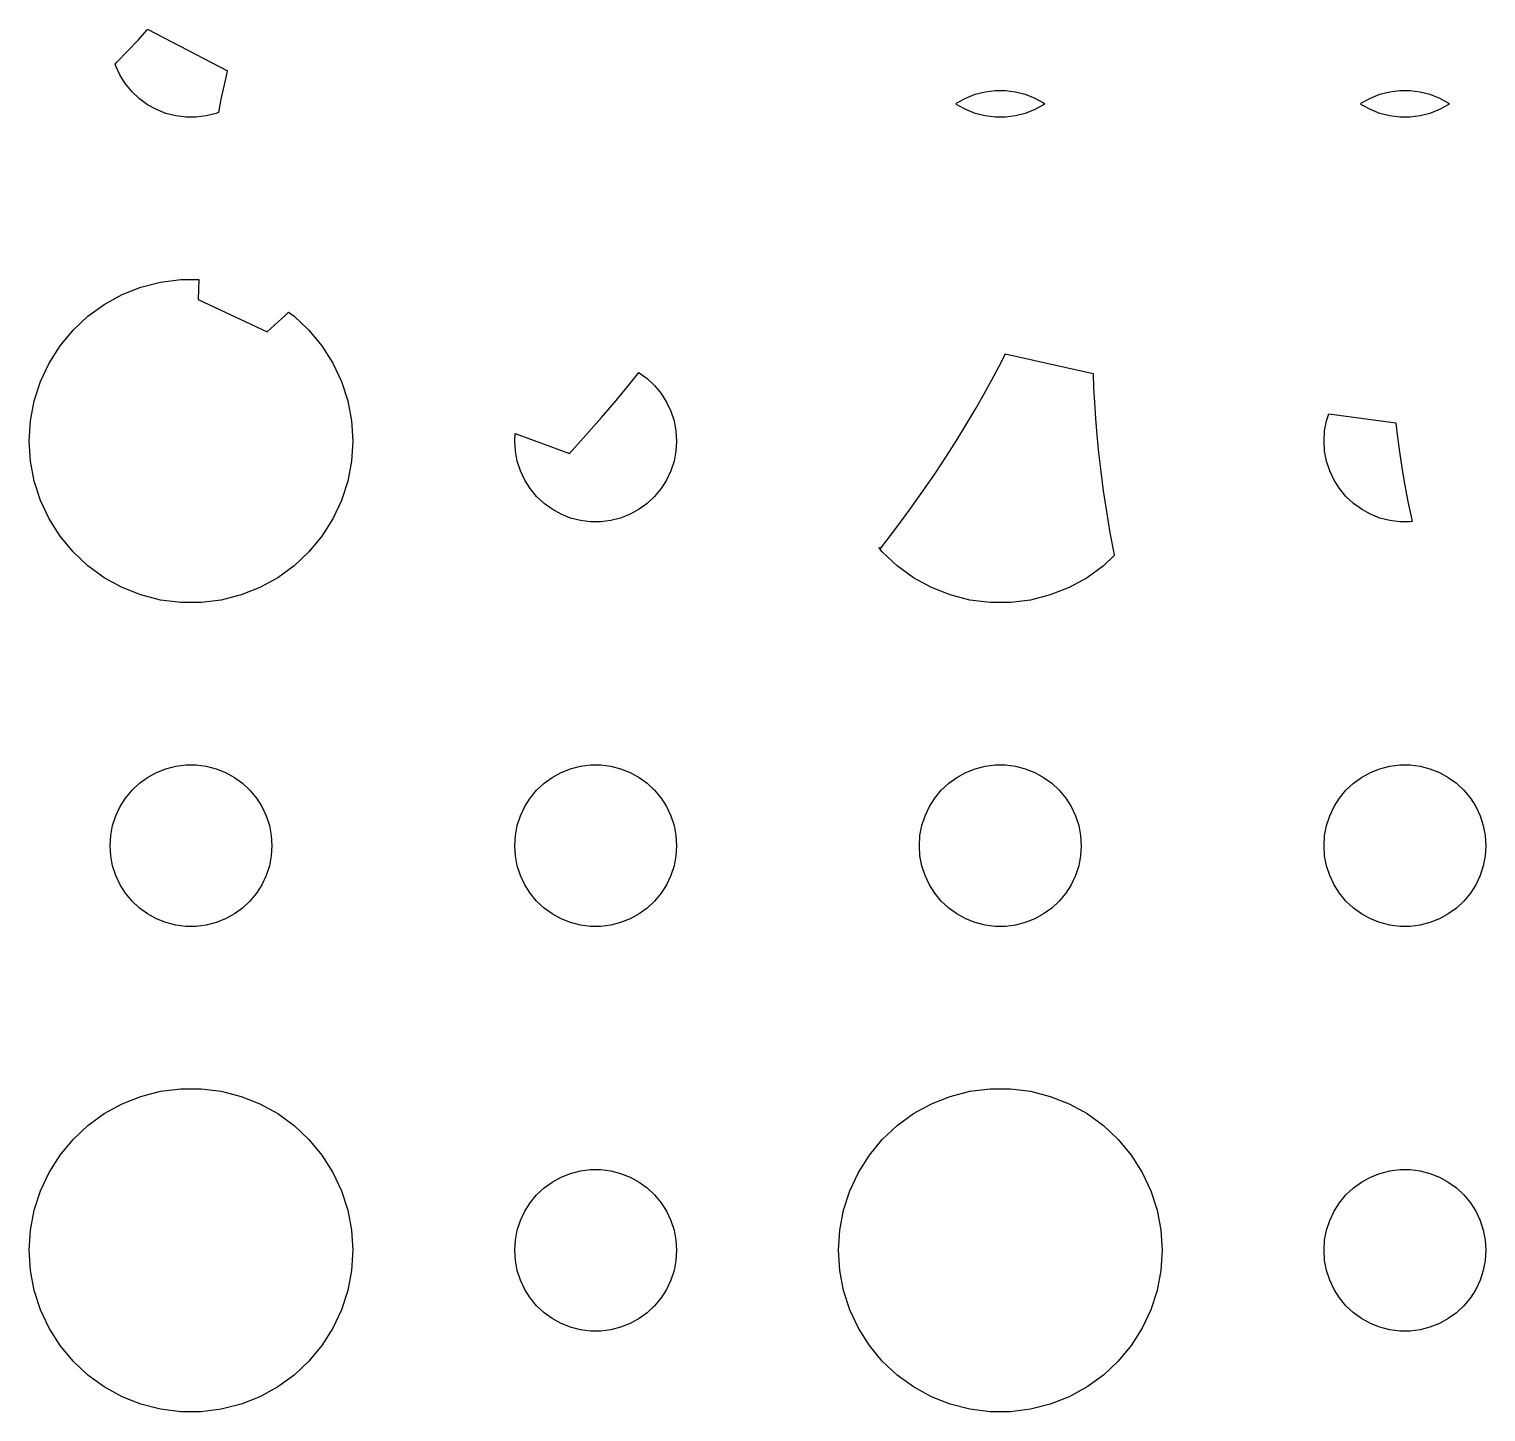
# Model space of a CAD drawing. Header units: metres. Extents: x -69 to 69, y 41 to 289.
# Drawn here: x -33 to -6, y 137.01 to 162.63 of the extents above; entities that cross this region are included whole.
import ezdxf

# ---------------------------------------------------------------- set-up
doc = ezdxf.new("R2010")
doc.units = ezdxf.units.M

msp = doc.modelspace()

# ---------------------------------------------------------------- linework, layer by layer
for p, q in [((-30.982, 162.432), (-30.8104, 162.624)), ((-30.8104, 162.624), (-30.8049, 162.634)), ((-30.8049, 162.634), (-29.3235, 161.86)), ((-31.169, 162.23), (-30.982, 162.432)), ((-31.4063, 161.984), (-31.3717, 162.019)), ((-31.3717, 162.019), (-31.169, 162.23)), ((-31.3947, 161.948), (-31.4063, 161.984)), ((-31.3145, 161.777), (-31.3947, 161.948)), ((-31.2135, 161.618), (-31.3145, 161.777)), ((-29.3274, 161.852), (-29.386, 161.602)), ((-29.3235, 161.86), (-29.3274, 161.852)), ((-31.0934, 161.473), (-31.2135, 161.618)), ((-30.9561, 161.344), (-31.0934, 161.473)), ((-29.386, 161.602), (-29.4442, 161.333)), ((-15.4635, 161.427), (-15.2811, 161.473)), ((-15.2811, 161.473), (-15.0942, 161.497)), ((-15.0942, 161.497), (-14.9058, 161.497)), ((-14.9058, 161.497), (-14.7189, 161.473)), ((-14.7189, 161.473), (-14.5365, 161.427)), ((-7.96352, 161.427), (-7.78107, 161.473)), ((-7.78107, 161.473), (-7.59418, 161.497)), ((-7.59418, 161.497), (-7.40581, 161.497)), ((-7.40581, 161.497), (-7.21892, 161.473)), ((-7.21892, 161.473), (-7.03647, 161.427)), ((-30.8037, 161.234), (-30.9561, 161.344)), ((-30.6387, 161.143), (-30.8037, 161.234)), ((-29.4442, 161.333), (-29.4923, 161.091)), ((-15.8264, 161.25), (-15.8037, 161.266)), ((-15.8037, 161.234), (-15.8264, 161.25)), ((-15.8037, 161.266), (-15.6387, 161.357)), ((-15.6387, 161.143), (-15.8037, 161.234)), ((-15.6387, 161.357), (-15.4635, 161.427)), ((-14.5365, 161.427), (-14.3613, 161.357)), ((-14.3613, 161.357), (-14.1963, 161.266)), ((-14.1963, 161.234), (-14.3613, 161.143)), ((-14.1963, 161.266), (-14.1736, 161.25)), ((-14.1736, 161.25), (-14.1963, 161.234)), ((-8.32643, 161.25), (-8.30373, 161.266)), ((-8.30373, 161.234), (-8.32643, 161.25)), ((-8.30373, 161.266), (-8.13866, 161.357)), ((-8.13866, 161.143), (-8.30373, 161.234)), ((-8.13866, 161.357), (-7.96352, 161.427)), ((-7.03647, 161.427), (-6.86133, 161.357)), ((-6.86133, 161.357), (-6.69626, 161.266)), ((-6.69626, 161.234), (-6.86133, 161.143)), ((-6.69626, 161.266), (-6.67355, 161.25)), ((-6.67355, 161.25), (-6.69626, 161.234)), ((-30.4635, 161.073), (-30.6387, 161.143)), ((-30.2811, 161.027), (-30.4635, 161.073)), ((-30.0942, 161.003), (-30.2811, 161.027)), ((-29.9058, 161.003), (-30.0942, 161.003)), ((-29.7189, 161.027), (-29.9058, 161.003)), ((-29.5365, 161.073), (-29.7189, 161.027)), ((-29.4923, 161.091), (-29.5365, 161.073)), ((-15.4635, 161.073), (-15.6387, 161.143)), ((-15.2811, 161.027), (-15.4635, 161.073)), ((-15.0942, 161.003), (-15.2811, 161.027)), ((-14.9058, 161.003), (-15.0942, 161.003)), ((-14.7189, 161.027), (-14.9058, 161.003)), ((-14.5365, 161.073), (-14.7189, 161.027)), ((-14.3613, 161.143), (-14.5365, 161.073)), ((-7.96352, 161.073), (-8.13866, 161.143)), ((-7.78107, 161.027), (-7.96352, 161.073)), ((-7.59418, 161.003), (-7.78107, 161.027)), ((-7.40581, 161.003), (-7.59418, 161.003)), ((-7.21892, 161.027), (-7.40581, 161.003)), ((-7.03647, 161.073), (-7.21892, 161.027)), ((-6.86133, 161.143), (-7.03647, 161.073)), ((-30.5621, 157.947), (-30.1884, 157.994)), ((-30.1884, 157.994), (-29.8522, 157.994)), ((-29.8522, 157.994), (-29.869, 157.622)), ((-31.6075, 157.533), (-31.2773, 157.714)), ((-31.2773, 157.714), (-30.927, 157.853)), ((-30.927, 157.853), (-30.5621, 157.947)), ((-31.9123, 157.312), (-31.6075, 157.533)), ((-29.869, 157.622), (-28.5851, 157.023)), ((-32.1869, 157.054), (-31.9123, 157.312)), ((-28.5851, 157.023), (-28.2502, 157.331)), ((-28.2502, 157.331), (-28.1913, 157.387)), ((-28.1913, 157.387), (-28.0877, 157.312)), ((-28.0877, 157.312), (-27.8131, 157.054)), ((-32.427, 156.763), (-32.1869, 157.054)), ((-27.8131, 157.054), (-27.5729, 156.763)), ((-32.6289, 156.445), (-32.427, 156.763)), ((-27.5729, 156.763), (-27.3711, 156.445)), ((-15.0267, 156.375), (-14.9106, 156.605)), ((-14.9106, 156.605), (-14.908, 156.616)), ((-14.908, 156.616), (-13.2766, 156.251)), ((-32.7893, 156.104), (-32.6289, 156.445)), ((-27.3711, 156.445), (-27.2107, 156.104)), ((-15.1551, 156.132), (-15.0267, 156.375)), ((-32.9057, 155.746), (-32.7893, 156.104)), ((-27.2107, 156.104), (-27.0942, 155.746)), ((-22.1196, 155.753), (-21.8645, 156.062)), ((-21.8645, 156.062), (-21.6998, 156.268)), ((-21.6998, 156.268), (-21.6963, 156.266)), ((-21.6963, 156.266), (-21.5439, 156.156)), ((-21.5439, 156.156), (-21.4065, 156.027)), ((-15.2961, 155.875), (-15.1551, 156.132)), ((-13.2766, 156.251), (-13.2783, 156.243)), ((-13.2783, 156.243), (-13.2701, 155.986)), ((-21.4065, 156.027), (-21.2865, 155.882)), ((-21.2865, 155.882), (-21.1855, 155.723)), ((-15.4503, 155.605), (-15.2961, 155.875)), ((-13.2701, 155.986), (-13.2567, 155.711)), ((-32.9763, 155.376), (-32.9057, 155.746)), ((-27.0942, 155.746), (-27.0237, 155.376)), ((-22.3916, 155.434), (-22.1196, 155.753)), ((-21.1855, 155.723), (-21.1053, 155.552)), ((-21.1053, 155.552), (-21.0471, 155.373)), ((-15.6182, 155.322), (-15.4503, 155.605)), ((-13.2567, 155.711), (-13.2375, 155.418)), ((-33, 155), (-32.9763, 155.376)), ((-27.0237, 155.376), (-27, 155)), ((-22.6808, 155.107), (-22.3916, 155.434)), ((-21.0471, 155.373), (-21.0118, 155.188)), ((-15.8003, 155.026), (-15.6182, 155.322)), ((-13.2375, 155.418), (-13.2119, 155.108)), ((-8.98816, 155.188), (-8.95287, 155.373)), ((-8.95287, 155.373), (-8.91081, 155.502)), ((-8.91081, 155.502), (-7.67, 155.337)), ((-7.67, 155.337), (-7.67099, 155.328)), ((-7.67099, 155.328), (-7.6404, 155.073)), ((-32.9763, 154.624), (-33, 155)), ((-27, 155), (-27.0237, 154.624)), ((-24, 155), (-23.9914, 155.137)), ((-23.9882, 154.812), (-24, 155)), ((-23.9914, 155.137), (-22.9875, 154.771)), ((-22.9875, 154.771), (-22.6808, 155.107)), ((-21.0118, 155.188), (-21, 155)), ((-21, 155), (-21.0118, 154.812)), ((-15.997, 154.719), (-15.8003, 155.026)), ((-13.2119, 155.108), (-13.1794, 154.781)), ((-9, 155), (-8.98816, 155.188)), ((-8.98816, 154.812), (-9, 155)), ((-7.6404, 155.073), (-7.60309, 154.8)), ((-23.9529, 154.627), (-23.9882, 154.812)), ((-21.0118, 154.812), (-21.0471, 154.627)), ((-16.2087, 154.4), (-15.997, 154.719)), ((-13.1794, 154.781), (-13.1392, 154.436)), ((-8.95287, 154.627), (-8.98816, 154.812)), ((-7.60309, 154.8), (-7.55847, 154.51)), ((-32.9057, 154.254), (-32.9763, 154.624)), ((-27.0237, 154.624), (-27.0942, 154.254)), ((-23.8947, 154.448), (-23.9529, 154.627)), ((-23.8145, 154.277), (-23.8947, 154.448)), ((-21.1053, 154.448), (-21.1855, 154.277)), ((-21.0471, 154.627), (-21.1053, 154.448)), ((-8.89465, 154.448), (-8.95287, 154.627)), ((-8.81445, 154.277), (-8.89465, 154.448)), ((-7.55847, 154.51), (-7.50597, 154.204)), ((-32.7893, 153.896), (-32.9057, 154.254)), ((-27.0942, 154.254), (-27.2107, 153.896)), ((-23.7135, 154.118), (-23.8145, 154.277)), ((-21.1855, 154.277), (-21.2865, 154.118)), ((-16.4359, 154.069), (-16.2087, 154.4)), ((-13.1392, 154.436), (-13.0909, 154.074)), ((-8.71352, 154.118), (-8.81445, 154.277)), ((-7.50597, 154.204), (-7.44499, 153.88)), ((-23.5934, 153.973), (-23.7135, 154.118)), ((-23.4561, 153.844), (-23.5934, 153.973)), ((-21.4065, 153.973), (-21.5439, 153.844)), ((-21.2865, 154.118), (-21.4065, 153.973)), ((-16.6791, 153.728), (-16.4359, 154.069)), ((-13.0909, 154.074), (-13.0338, 153.696)), ((-8.59344, 153.973), (-8.71352, 154.118)), ((-8.45613, 153.844), (-8.59344, 153.973)), ((-32.6289, 153.555), (-32.7893, 153.896)), ((-27.2107, 153.896), (-27.3711, 153.555)), ((-23.3037, 153.734), (-23.4561, 153.844)), ((-23.1387, 153.643), (-23.3037, 153.734)), ((-22.9635, 153.573), (-23.1387, 153.643)), ((-21.8613, 153.643), (-22.0365, 153.573)), ((-21.6963, 153.734), (-21.8613, 153.643)), ((-21.5439, 153.844), (-21.6963, 153.734)), ((-16.9386, 153.377), (-16.6791, 153.728)), ((-13.0338, 153.696), (-12.9674, 153.3)), ((-8.30373, 153.734), (-8.45613, 153.844)), ((-8.13866, 153.643), (-8.30373, 153.734)), ((-7.96352, 153.573), (-8.13866, 153.643)), ((-7.44499, 153.88), (-7.37495, 153.54)), ((-32.427, 153.237), (-32.6289, 153.555)), ((-27.3711, 153.555), (-27.5729, 153.237)), ((-22.7811, 153.527), (-22.9635, 153.573)), ((-22.5942, 153.503), (-22.7811, 153.527)), ((-22.4058, 153.503), (-22.5942, 153.503)), ((-22.2189, 153.527), (-22.4058, 153.503)), ((-22.0365, 153.573), (-22.2189, 153.527)), ((-17.215, 153.016), (-16.9386, 153.377)), ((-7.78107, 153.527), (-7.96352, 153.573)), ((-7.59418, 153.503), (-7.78107, 153.527)), ((-7.40581, 153.503), (-7.59418, 153.503)), ((-7.36763, 153.508), (-7.40581, 153.503)), ((-7.37495, 153.54), (-7.36763, 153.508)), ((-32.1869, 152.946), (-32.427, 153.237)), ((-27.5729, 153.237), (-27.8131, 152.946)), ((-12.9674, 153.3), (-12.8911, 152.889)), ((-31.9123, 152.688), (-32.1869, 152.946)), ((-27.8131, 152.946), (-28.0877, 152.688)), ((-17.1869, 152.946), (-17.2531, 153.026)), ((-17.2531, 153.026), (-17.215, 153.016)), ((-16.9123, 152.688), (-17.1869, 152.946)), ((-12.8885, 152.876), (-13.0877, 152.688)), ((-12.8911, 152.889), (-12.8885, 152.876)), ((-31.6075, 152.467), (-31.9123, 152.688)), ((-28.0877, 152.688), (-28.3925, 152.467)), ((-16.6075, 152.467), (-16.9123, 152.688)), ((-13.0877, 152.688), (-13.3925, 152.467)), ((-31.2773, 152.286), (-31.6075, 152.467)), ((-30.927, 152.147), (-31.2773, 152.286)), ((-28.7227, 152.286), (-29.0729, 152.147)), ((-28.3925, 152.467), (-28.7227, 152.286)), ((-16.2773, 152.286), (-16.6075, 152.467)), ((-15.927, 152.147), (-16.2773, 152.286)), ((-13.7227, 152.286), (-14.0729, 152.147)), ((-13.3925, 152.467), (-13.7227, 152.286)), ((-30.5621, 152.053), (-30.927, 152.147)), ((-30.1884, 152.006), (-30.5621, 152.053)), ((-29.4379, 152.053), (-29.8116, 152.006)), ((-29.0729, 152.147), (-29.4379, 152.053)), ((-15.5621, 152.053), (-15.927, 152.147)), ((-15.1884, 152.006), (-15.5621, 152.053)), ((-14.4379, 152.053), (-14.8116, 152.006)), ((-14.0729, 152.147), (-14.4379, 152.053)), ((-29.8116, 152.006), (-30.1884, 152.006)), ((-14.8116, 152.006), (-15.1884, 152.006)), ((-30.8037, 148.766), (-30.6387, 148.857)), ((-30.6387, 148.857), (-30.4635, 148.927)), ((-30.4635, 148.927), (-30.2811, 148.973)), ((-30.2811, 148.973), (-30.0942, 148.997)), ((-30.0942, 148.997), (-29.9058, 148.997)), ((-29.9058, 148.997), (-29.7189, 148.973)), ((-29.7189, 148.973), (-29.5365, 148.927)), ((-29.5365, 148.927), (-29.3613, 148.857)), ((-29.3613, 148.857), (-29.1963, 148.766)), ((-23.3037, 148.766), (-23.1387, 148.857)), ((-23.1387, 148.857), (-22.9635, 148.927)), ((-22.9635, 148.927), (-22.7811, 148.973)), ((-22.7811, 148.973), (-22.5942, 148.997)), ((-22.5942, 148.997), (-22.4058, 148.997)), ((-22.4058, 148.997), (-22.2189, 148.973)), ((-22.2189, 148.973), (-22.0365, 148.927)), ((-22.0365, 148.927), (-21.8613, 148.857)), ((-21.8613, 148.857), (-21.6963, 148.766)), ((-15.8037, 148.766), (-15.6387, 148.857)), ((-15.6387, 148.857), (-15.4635, 148.927)), ((-15.4635, 148.927), (-15.2811, 148.973)), ((-15.2811, 148.973), (-15.0942, 148.997)), ((-15.0942, 148.997), (-14.9058, 148.997)), ((-14.9058, 148.997), (-14.7189, 148.973)), ((-14.7189, 148.973), (-14.5365, 148.927)), ((-14.5365, 148.927), (-14.3613, 148.857)), ((-14.3613, 148.857), (-14.1963, 148.766)), ((-8.30373, 148.766), (-8.13866, 148.857)), ((-8.13866, 148.857), (-7.96352, 148.927)), ((-7.96352, 148.927), (-7.78107, 148.973)), ((-7.78107, 148.973), (-7.59418, 148.997)), ((-7.59418, 148.997), (-7.40581, 148.997)), ((-7.40581, 148.997), (-7.21892, 148.973)), ((-7.21892, 148.973), (-7.03647, 148.927)), ((-7.03647, 148.927), (-6.86133, 148.857)), ((-6.86133, 148.857), (-6.69626, 148.766)), ((-31.2135, 148.382), (-31.0934, 148.527)), ((-31.0934, 148.527), (-30.9561, 148.656)), ((-30.9561, 148.656), (-30.8037, 148.766)), ((-29.1963, 148.766), (-29.0439, 148.656)), ((-29.0439, 148.656), (-28.9065, 148.527)), ((-28.9065, 148.527), (-28.7865, 148.382)), ((-23.7135, 148.382), (-23.5934, 148.527)), ((-23.5934, 148.527), (-23.4561, 148.656)), ((-23.4561, 148.656), (-23.3037, 148.766)), ((-21.6963, 148.766), (-21.5439, 148.656)), ((-21.5439, 148.656), (-21.4065, 148.527)), ((-21.4065, 148.527), (-21.2865, 148.382)), ((-16.2135, 148.382), (-16.0934, 148.527)), ((-16.0934, 148.527), (-15.9561, 148.656)), ((-15.9561, 148.656), (-15.8037, 148.766)), ((-14.1963, 148.766), (-14.0439, 148.656)), ((-14.0439, 148.656), (-13.9065, 148.527)), ((-13.9065, 148.527), (-13.7865, 148.382)), ((-8.71352, 148.382), (-8.59344, 148.527)), ((-8.59344, 148.527), (-8.45613, 148.656)), ((-8.45613, 148.656), (-8.30373, 148.766)), ((-6.69626, 148.766), (-6.54385, 148.656)), ((-6.54385, 148.656), (-6.40654, 148.527)), ((-6.40654, 148.527), (-6.28647, 148.382)), ((-31.3145, 148.223), (-31.2135, 148.382)), ((-28.7865, 148.382), (-28.6855, 148.223)), ((-23.8145, 148.223), (-23.7135, 148.382)), ((-21.2865, 148.382), (-21.1855, 148.223)), ((-16.3145, 148.223), (-16.2135, 148.382)), ((-13.7865, 148.382), (-13.6855, 148.223)), ((-8.81445, 148.223), (-8.71352, 148.382)), ((-6.28647, 148.382), (-6.18553, 148.223)), ((-31.4529, 147.873), (-31.3947, 148.052)), ((-31.3947, 148.052), (-31.3145, 148.223)), ((-28.6855, 148.223), (-28.6053, 148.052)), ((-28.6053, 148.052), (-28.5471, 147.873)), ((-23.9529, 147.873), (-23.8947, 148.052)), ((-23.8947, 148.052), (-23.8145, 148.223)), ((-21.1855, 148.223), (-21.1053, 148.052)), ((-21.1053, 148.052), (-21.0471, 147.873)), ((-16.4529, 147.873), (-16.3947, 148.052)), ((-16.3947, 148.052), (-16.3145, 148.223)), ((-13.6855, 148.223), (-13.6053, 148.052)), ((-13.6053, 148.052), (-13.5471, 147.873)), ((-8.95287, 147.873), (-8.89465, 148.052)), ((-8.89465, 148.052), (-8.81445, 148.223)), ((-6.18553, 148.223), (-6.10533, 148.052)), ((-6.10533, 148.052), (-6.04712, 147.873)), ((-31.4882, 147.688), (-31.4529, 147.873)), ((-28.5471, 147.873), (-28.5118, 147.688)), ((-23.9882, 147.688), (-23.9529, 147.873)), ((-21.0471, 147.873), (-21.0118, 147.688)), ((-16.4882, 147.688), (-16.4529, 147.873)), ((-13.5471, 147.873), (-13.5118, 147.688)), ((-8.98816, 147.688), (-8.95287, 147.873)), ((-6.04712, 147.873), (-6.01183, 147.688)), ((-31.5, 147.5), (-31.4882, 147.688)), ((-31.4882, 147.312), (-31.5, 147.5)), ((-28.5118, 147.688), (-28.5, 147.5)), ((-28.5, 147.5), (-28.5118, 147.312)), ((-24, 147.5), (-23.9882, 147.688)), ((-23.9882, 147.312), (-24, 147.5)), ((-21.0118, 147.688), (-21, 147.5)), ((-21, 147.5), (-21.0118, 147.312)), ((-16.5, 147.5), (-16.4882, 147.688)), ((-16.4882, 147.312), (-16.5, 147.5)), ((-13.5118, 147.688), (-13.5, 147.5)), ((-13.5, 147.5), (-13.5118, 147.312)), ((-9, 147.5), (-8.98816, 147.688)), ((-8.98816, 147.312), (-9, 147.5)), ((-6.01183, 147.688), (-6, 147.5)), ((-6, 147.5), (-6.01183, 147.312)), ((-31.4529, 147.127), (-31.4882, 147.312)), ((-28.5118, 147.312), (-28.5471, 147.127)), ((-23.9529, 147.127), (-23.9882, 147.312)), ((-21.0118, 147.312), (-21.0471, 147.127)), ((-16.4529, 147.127), (-16.4882, 147.312)), ((-13.5118, 147.312), (-13.5471, 147.127)), ((-8.95287, 147.127), (-8.98816, 147.312)), ((-6.01183, 147.312), (-6.04712, 147.127)), ((-31.3947, 146.948), (-31.4529, 147.127)), ((-31.3145, 146.777), (-31.3947, 146.948)), ((-28.6053, 146.948), (-28.6855, 146.777)), ((-28.5471, 147.127), (-28.6053, 146.948)), ((-23.8947, 146.948), (-23.9529, 147.127)), ((-23.8145, 146.777), (-23.8947, 146.948)), ((-21.1053, 146.948), (-21.1855, 146.777)), ((-21.0471, 147.127), (-21.1053, 146.948)), ((-16.3947, 146.948), (-16.4529, 147.127)), ((-16.3145, 146.777), (-16.3947, 146.948)), ((-13.6053, 146.948), (-13.6855, 146.777)), ((-13.5471, 147.127), (-13.6053, 146.948)), ((-8.89465, 146.948), (-8.95287, 147.127)), ((-8.81445, 146.777), (-8.89465, 146.948)), ((-6.10533, 146.948), (-6.18553, 146.777)), ((-6.04712, 147.127), (-6.10533, 146.948)), ((-31.2135, 146.618), (-31.3145, 146.777)), ((-31.0934, 146.473), (-31.2135, 146.618)), ((-28.7865, 146.618), (-28.9065, 146.473)), ((-28.6855, 146.777), (-28.7865, 146.618)), ((-23.7135, 146.618), (-23.8145, 146.777)), ((-23.5934, 146.473), (-23.7135, 146.618)), ((-21.2865, 146.618), (-21.4065, 146.473)), ((-21.1855, 146.777), (-21.2865, 146.618)), ((-16.2135, 146.618), (-16.3145, 146.777)), ((-16.0934, 146.473), (-16.2135, 146.618)), ((-13.7865, 146.618), (-13.9065, 146.473)), ((-13.6855, 146.777), (-13.7865, 146.618)), ((-8.71352, 146.618), (-8.81445, 146.777)), ((-8.59344, 146.473), (-8.71352, 146.618)), ((-6.28647, 146.618), (-6.40654, 146.473)), ((-6.18553, 146.777), (-6.28647, 146.618)), ((-30.9561, 146.344), (-31.0934, 146.473)), ((-30.8037, 146.234), (-30.9561, 146.344)), ((-29.0439, 146.344), (-29.1963, 146.234)), ((-28.9065, 146.473), (-29.0439, 146.344)), ((-23.4561, 146.344), (-23.5934, 146.473)), ((-23.3037, 146.234), (-23.4561, 146.344)), ((-21.5439, 146.344), (-21.6963, 146.234)), ((-21.4065, 146.473), (-21.5439, 146.344)), ((-15.9561, 146.344), (-16.0934, 146.473)), ((-15.8037, 146.234), (-15.9561, 146.344)), ((-14.0439, 146.344), (-14.1963, 146.234)), ((-13.9065, 146.473), (-14.0439, 146.344)), ((-8.45613, 146.344), (-8.59344, 146.473)), ((-8.30373, 146.234), (-8.45613, 146.344)), ((-6.54385, 146.344), (-6.69626, 146.234)), ((-6.40654, 146.473), (-6.54385, 146.344)), ((-30.6387, 146.143), (-30.8037, 146.234)), ((-30.4635, 146.073), (-30.6387, 146.143)), ((-30.2811, 146.027), (-30.4635, 146.073)), ((-29.5365, 146.073), (-29.7189, 146.027)), ((-29.3613, 146.143), (-29.5365, 146.073)), ((-29.1963, 146.234), (-29.3613, 146.143)), ((-23.1387, 146.143), (-23.3037, 146.234)), ((-22.9635, 146.073), (-23.1387, 146.143)), ((-22.7811, 146.027), (-22.9635, 146.073)), ((-22.0365, 146.073), (-22.2189, 146.027)), ((-21.8613, 146.143), (-22.0365, 146.073)), ((-21.6963, 146.234), (-21.8613, 146.143)), ((-15.6387, 146.143), (-15.8037, 146.234)), ((-15.4635, 146.073), (-15.6387, 146.143)), ((-15.2811, 146.027), (-15.4635, 146.073)), ((-14.5365, 146.073), (-14.7189, 146.027)), ((-14.3613, 146.143), (-14.5365, 146.073)), ((-14.1963, 146.234), (-14.3613, 146.143)), ((-8.13866, 146.143), (-8.30373, 146.234)), ((-7.96352, 146.073), (-8.13866, 146.143)), ((-7.78107, 146.027), (-7.96352, 146.073)), ((-7.03647, 146.073), (-7.21892, 146.027)), ((-6.86133, 146.143), (-7.03647, 146.073)), ((-6.69626, 146.234), (-6.86133, 146.143)), ((-30.0942, 146.003), (-30.2811, 146.027)), ((-29.9058, 146.003), (-30.0942, 146.003)), ((-29.7189, 146.027), (-29.9058, 146.003)), ((-22.5942, 146.003), (-22.7811, 146.027)), ((-22.4058, 146.003), (-22.5942, 146.003)), ((-22.2189, 146.027), (-22.4058, 146.003)), ((-15.0942, 146.003), (-15.2811, 146.027)), ((-14.9058, 146.003), (-15.0942, 146.003)), ((-14.7189, 146.027), (-14.9058, 146.003)), ((-7.59418, 146.003), (-7.78107, 146.027)), ((-7.40581, 146.003), (-7.59418, 146.003)), ((-7.21892, 146.027), (-7.40581, 146.003)), ((-31.2773, 142.714), (-30.927, 142.853)), ((-30.927, 142.853), (-30.5621, 142.947)), ((-30.5621, 142.947), (-30.1884, 142.994)), ((-30.1884, 142.994), (-29.8116, 142.994)), ((-29.8116, 142.994), (-29.4379, 142.947)), ((-29.4379, 142.947), (-29.0729, 142.853)), ((-29.0729, 142.853), (-28.7227, 142.714)), ((-16.2773, 142.714), (-15.927, 142.853)), ((-15.927, 142.853), (-15.5621, 142.947)), ((-15.5621, 142.947), (-15.1884, 142.994)), ((-15.1884, 142.994), (-14.8116, 142.994)), ((-14.8116, 142.994), (-14.4379, 142.947)), ((-14.4379, 142.947), (-14.0729, 142.853)), ((-14.0729, 142.853), (-13.7227, 142.714)), ((-31.6075, 142.533), (-31.2773, 142.714)), ((-28.7227, 142.714), (-28.3925, 142.533)), ((-16.6075, 142.533), (-16.2773, 142.714)), ((-13.7227, 142.714), (-13.3925, 142.533)), ((-32.1869, 142.054), (-31.9123, 142.312)), ((-31.9123, 142.312), (-31.6075, 142.533)), ((-28.3925, 142.533), (-28.0877, 142.312)), ((-28.0877, 142.312), (-27.8131, 142.054)), ((-17.1869, 142.054), (-16.9123, 142.312)), ((-16.9123, 142.312), (-16.6075, 142.533)), ((-13.3925, 142.533), (-13.0877, 142.312)), ((-13.0877, 142.312), (-12.8131, 142.054)), ((-32.427, 141.763), (-32.1869, 142.054)), ((-27.8131, 142.054), (-27.5729, 141.763)), ((-17.427, 141.763), (-17.1869, 142.054)), ((-12.8131, 142.054), (-12.5729, 141.763)), ((-32.6289, 141.445), (-32.427, 141.763)), ((-27.5729, 141.763), (-27.3711, 141.445)), ((-17.6289, 141.445), (-17.427, 141.763)), ((-12.5729, 141.763), (-12.3711, 141.445)), ((-22.7811, 141.473), (-22.5942, 141.497)), ((-22.5942, 141.497), (-22.4058, 141.497)), ((-22.4058, 141.497), (-22.2189, 141.473)), ((-7.78107, 141.473), (-7.59418, 141.497)), ((-7.59418, 141.497), (-7.40581, 141.497)), ((-7.40581, 141.497), (-7.21892, 141.473)), ((-32.7893, 141.104), (-32.6289, 141.445)), ((-27.3711, 141.445), (-27.2107, 141.104)), ((-23.4561, 141.156), (-23.3037, 141.266)), ((-23.3037, 141.266), (-23.1387, 141.357)), ((-23.1387, 141.357), (-22.9635, 141.427)), ((-22.9635, 141.427), (-22.7811, 141.473)), ((-22.2189, 141.473), (-22.0365, 141.427)), ((-22.0365, 141.427), (-21.8613, 141.357)), ((-21.8613, 141.357), (-21.6963, 141.266)), ((-21.6963, 141.266), (-21.5439, 141.156)), ((-17.7893, 141.104), (-17.6289, 141.445)), ((-12.3711, 141.445), (-12.2107, 141.104)), ((-8.45613, 141.156), (-8.30373, 141.266)), ((-8.30373, 141.266), (-8.13866, 141.357)), ((-8.13866, 141.357), (-7.96352, 141.427)), ((-7.96352, 141.427), (-7.78107, 141.473)), ((-7.21892, 141.473), (-7.03647, 141.427)), ((-7.03647, 141.427), (-6.86133, 141.357)), ((-6.86133, 141.357), (-6.69626, 141.266)), ((-6.69626, 141.266), (-6.54385, 141.156)), ((-32.9057, 140.746), (-32.7893, 141.104)), ((-27.2107, 141.104), (-27.0942, 140.746)), ((-23.7135, 140.882), (-23.5934, 141.027)), ((-23.5934, 141.027), (-23.4561, 141.156)), ((-21.5439, 141.156), (-21.4065, 141.027)), ((-21.4065, 141.027), (-21.2865, 140.882)), ((-17.9057, 140.746), (-17.7893, 141.104)), ((-12.2107, 141.104), (-12.0942, 140.746)), ((-8.71352, 140.882), (-8.59344, 141.027)), ((-8.59344, 141.027), (-8.45613, 141.156)), ((-6.54385, 141.156), (-6.40654, 141.027)), ((-6.40654, 141.027), (-6.28647, 140.882)), ((-32.9763, 140.376), (-32.9057, 140.746)), ((-27.0942, 140.746), (-27.0237, 140.376)), ((-23.8947, 140.552), (-23.8145, 140.723)), ((-23.8145, 140.723), (-23.7135, 140.882)), ((-21.2865, 140.882), (-21.1855, 140.723)), ((-21.1855, 140.723), (-21.1053, 140.552)), ((-17.9763, 140.376), (-17.9057, 140.746)), ((-12.0942, 140.746), (-12.0237, 140.376)), ((-8.89465, 140.552), (-8.81445, 140.723)), ((-8.81445, 140.723), (-8.71352, 140.882)), ((-6.28647, 140.882), (-6.18553, 140.723)), ((-6.18553, 140.723), (-6.10533, 140.552)), ((-23.9529, 140.373), (-23.8947, 140.552)), ((-21.1053, 140.552), (-21.0471, 140.373)), ((-8.95287, 140.373), (-8.89465, 140.552)), ((-6.10533, 140.552), (-6.04712, 140.373)), ((-33, 140), (-32.9763, 140.376)), ((-27.0237, 140.376), (-27, 140)), ((-24, 140), (-23.9882, 140.188)), ((-23.9882, 140.188), (-23.9529, 140.373)), ((-21.0471, 140.373), (-21.0118, 140.188)), ((-21.0118, 140.188), (-21, 140)), ((-18, 140), (-17.9763, 140.376)), ((-12.0237, 140.376), (-12, 140)), ((-9, 140), (-8.98816, 140.188)), ((-8.98816, 140.188), (-8.95287, 140.373)), ((-6.04712, 140.373), (-6.01183, 140.188)), ((-6.01183, 140.188), (-6, 140)), ((-32.9763, 139.624), (-33, 140)), ((-27, 140), (-27.0237, 139.624)), ((-23.9882, 139.812), (-24, 140)), ((-21, 140), (-21.0118, 139.812)), ((-17.9763, 139.624), (-18, 140)), ((-12, 140), (-12.0237, 139.624)), ((-8.98816, 139.812), (-9, 140)), ((-6, 140), (-6.01183, 139.812)), ((-32.9057, 139.254), (-32.9763, 139.624)), ((-27.0237, 139.624), (-27.0942, 139.254)), ((-23.9529, 139.627), (-23.9882, 139.812)), ((-23.8947, 139.448), (-23.9529, 139.627)), ((-21.0471, 139.627), (-21.1053, 139.448)), ((-21.0118, 139.812), (-21.0471, 139.627)), ((-17.9057, 139.254), (-17.9763, 139.624)), ((-12.0237, 139.624), (-12.0942, 139.254)), ((-8.95287, 139.627), (-8.98816, 139.812)), ((-8.89465, 139.448), (-8.95287, 139.627)), ((-6.04712, 139.627), (-6.10533, 139.448)), ((-6.01183, 139.812), (-6.04712, 139.627)), ((-23.8145, 139.277), (-23.8947, 139.448)), ((-21.1053, 139.448), (-21.1855, 139.277)), ((-8.81445, 139.277), (-8.89465, 139.448)), ((-6.10533, 139.448), (-6.18553, 139.277)), ((-32.7893, 138.896), (-32.9057, 139.254)), ((-27.0942, 139.254), (-27.2107, 138.896)), ((-23.7135, 139.118), (-23.8145, 139.277)), ((-23.5934, 138.973), (-23.7135, 139.118)), ((-21.2865, 139.118), (-21.4065, 138.973)), ((-21.1855, 139.277), (-21.2865, 139.118)), ((-17.7893, 138.896), (-17.9057, 139.254)), ((-12.0942, 139.254), (-12.2107, 138.896)), ((-8.71352, 139.118), (-8.81445, 139.277)), ((-8.59344, 138.973), (-8.71352, 139.118)), ((-6.28647, 139.118), (-6.40654, 138.973)), ((-6.18553, 139.277), (-6.28647, 139.118)), ((-32.6289, 138.555), (-32.7893, 138.896)), ((-27.2107, 138.896), (-27.3711, 138.555)), ((-23.4561, 138.844), (-23.5934, 138.973)), ((-23.3037, 138.734), (-23.4561, 138.844)), ((-21.5439, 138.844), (-21.6963, 138.734)), ((-21.4065, 138.973), (-21.5439, 138.844)), ((-17.6289, 138.555), (-17.7893, 138.896)), ((-12.2107, 138.896), (-12.3711, 138.555)), ((-8.45613, 138.844), (-8.59344, 138.973)), ((-8.30373, 138.734), (-8.45613, 138.844)), ((-6.54385, 138.844), (-6.69626, 138.734)), ((-6.40654, 138.973), (-6.54385, 138.844)), ((-32.427, 138.237), (-32.6289, 138.555)), ((-27.3711, 138.555), (-27.5729, 138.237)), ((-23.1387, 138.643), (-23.3037, 138.734)), ((-22.9635, 138.573), (-23.1387, 138.643)), ((-22.7811, 138.527), (-22.9635, 138.573)), ((-22.5942, 138.503), (-22.7811, 138.527)), ((-22.2189, 138.527), (-22.4058, 138.503)), ((-22.0365, 138.573), (-22.2189, 138.527)), ((-21.8613, 138.643), (-22.0365, 138.573)), ((-21.6963, 138.734), (-21.8613, 138.643)), ((-17.427, 138.237), (-17.6289, 138.555)), ((-12.3711, 138.555), (-12.5729, 138.237)), ((-8.13866, 138.643), (-8.30373, 138.734)), ((-7.96352, 138.573), (-8.13866, 138.643)), ((-7.78107, 138.527), (-7.96352, 138.573)), ((-7.59418, 138.503), (-7.78107, 138.527)), ((-7.21892, 138.527), (-7.40581, 138.503)), ((-7.03647, 138.573), (-7.21892, 138.527)), ((-6.86133, 138.643), (-7.03647, 138.573)), ((-6.69626, 138.734), (-6.86133, 138.643)), ((-22.4058, 138.503), (-22.5942, 138.503)), ((-7.40581, 138.503), (-7.59418, 138.503)), ((-32.1869, 137.946), (-32.427, 138.237)), ((-27.5729, 138.237), (-27.8131, 137.946)), ((-17.1869, 137.946), (-17.427, 138.237)), ((-12.5729, 138.237), (-12.8131, 137.946)), ((-31.9123, 137.688), (-32.1869, 137.946)), ((-27.8131, 137.946), (-28.0877, 137.688)), ((-16.9123, 137.688), (-17.1869, 137.946)), ((-12.8131, 137.946), (-13.0877, 137.688)), ((-31.6075, 137.467), (-31.9123, 137.688)), ((-31.2773, 137.286), (-31.6075, 137.467)), ((-28.3925, 137.467), (-28.7227, 137.286)), ((-28.0877, 137.688), (-28.3925, 137.467)), ((-16.6075, 137.467), (-16.9123, 137.688)), ((-16.2773, 137.286), (-16.6075, 137.467)), ((-13.3925, 137.467), (-13.7227, 137.286)), ((-13.0877, 137.688), (-13.3925, 137.467)), ((-30.927, 137.147), (-31.2773, 137.286)), ((-28.7227, 137.286), (-29.0729, 137.147)), ((-15.927, 137.147), (-16.2773, 137.286)), ((-13.7227, 137.286), (-14.0729, 137.147)), ((-30.5621, 137.053), (-30.927, 137.147)), ((-30.1884, 137.006), (-30.5621, 137.053)), ((-29.8116, 137.006), (-30.1884, 137.006)), ((-29.4379, 137.053), (-29.8116, 137.006)), ((-29.0729, 137.147), (-29.4379, 137.053)), ((-15.5621, 137.053), (-15.927, 137.147)), ((-15.1884, 137.006), (-15.5621, 137.053)), ((-14.8116, 137.006), (-15.1884, 137.006)), ((-14.4379, 137.053), (-14.8116, 137.006)), ((-14.0729, 137.147), (-14.4379, 137.053))]:
    msp.add_line(p, q)

doc.saveas('drawing.dxf')
